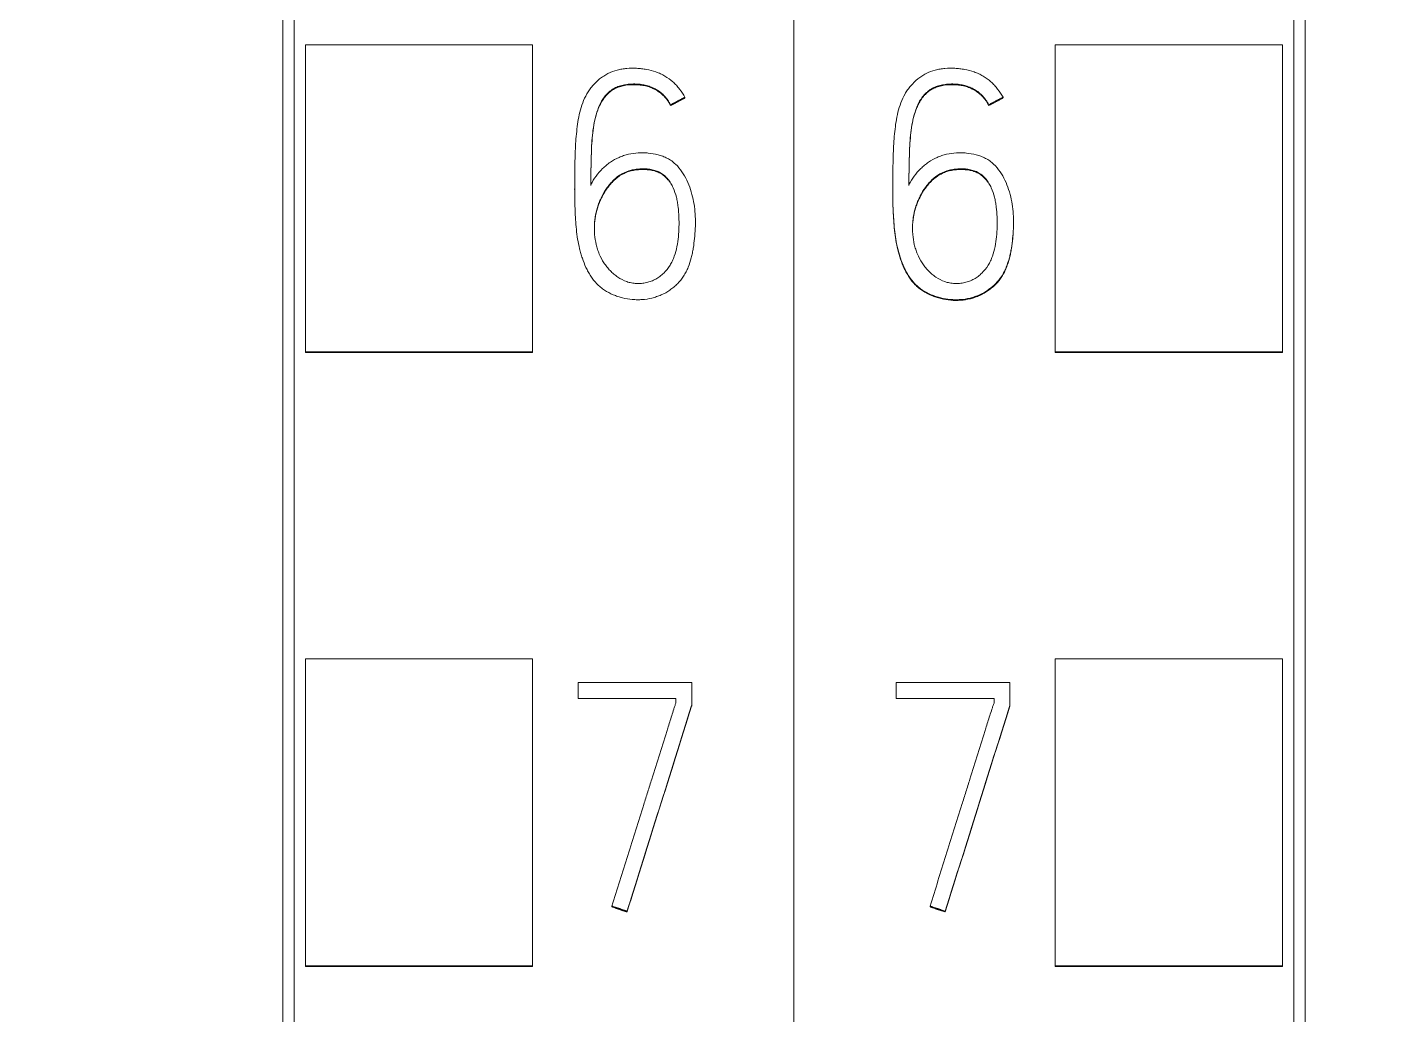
# Model space of a CAD drawing. Header units: millimetres. Extents: x 1359 to 3577, y 1336 to 3557.
# Drawn here: x 2864.22 to 2876.12, y 3219.21 to 3227.9 of the extents above; entities that cross this region are included whole.
import ezdxf

# ---------------------------------------------------------------- set-up
doc = ezdxf.new("R2010")
doc.units = ezdxf.units.MM
doc.set_wipeout_variables(frame=1)
doc.layers.add('000-PI-Oprema', color=30, linetype='Continuous', lineweight=5)

msp = doc.modelspace()

# ---------------------------------------------------------------- wipeouts: each hides what was drawn before it
msp.add_wipeout([(2836.171, 3330.083), (2870.971, 3330.083), (2870.971, 3183.083), (2836.171, 3183.083)])

# ---------------------------------------------------------------- next in the draw order: linework, layer by layer
at = {"layer": '000-PI-Oprema', "color": 0, "linetype": 'ByBlock', "lineweight": 0}
for p, q in [((2870.971, 3317.763), (2870.971, 3204.345)), ((2866.571, 3206.668), (2866.571, 3315.483)), ((2866.671, 3225.041), (2866.671, 3227.742)), ((2866.671, 3227.742), (2868.671, 3227.742)), ((2868.671, 3225.041), (2868.671, 3227.742)), ((2870.012, 3227.28), (2870.012, 3227.274)), ((2869.885, 3227.213), (2869.885, 3227.207)), ((2869.041, 3226.473), (2869.041, 3226.467)), ((2870.104, 3226.173), (2870.104, 3226.18)), ((2866.671, 3225.033), (2866.671, 3225.041)), ((2866.671, 3225.041), (2868.671, 3225.041)), ((2866.671, 3225.033), (2868.671, 3225.033)), ((2868.671, 3225.033), (2868.671, 3225.041)), ((2866.671, 3219.639), (2866.671, 3222.34)), ((2866.671, 3222.34), (2868.671, 3222.34)), ((2868.671, 3219.639), (2868.671, 3222.34)), ((2869.072, 3221.989), (2869.072, 3222.131)), ((2869.072, 3222.131), (2870.071, 3222.131)), ((2870.071, 3222.131), (2870.071, 3221.928)), ((2869.932, 3221.989), (2869.072, 3221.989)), ((2869.932, 3221.95), (2869.932, 3221.989)), ((2870.071, 3221.928), (2870.071, 3221.922)), ((2869.369, 3220.163), (2869.369, 3220.157)), ((2869.502, 3220.118), (2869.502, 3220.112)), ((2866.671, 3219.633), (2866.671, 3219.639)), ((2866.671, 3219.639), (2868.671, 3219.639)), ((2866.671, 3219.633), (2868.671, 3219.633)), ((2868.671, 3219.633), (2868.671, 3219.639))]:
    msp.add_line(p, q, dxfattribs=at)
for centre, major_axis, ratio, start_param, end_param in [((2882.113, 3197.972), (314.693, 1002.461), 0.017767, 1.552474, 1.55428), ((2881.848, 3198.477), (311.246, 991.457), 0.017574, 1.552664, 1.55449)]:
    msp.add_ellipse(centre, major_axis=major_axis, ratio=ratio, start_param=start_param, end_param=end_param, dxfattribs=at)
for points, knots in [([(2866.471, 3206.382), (2866.471, 3209.723), (2866.471, 3217.688), (2866.471, 3230.328), (2866.471, 3245.814), (2866.471, 3260.108), (2866.471, 3274.318), (2866.471, 3288.885), (2866.471, 3303.055), (2866.471, 3312.625), (2866.471, 3315.669)], [0, 0, 0, 0, 0.091483, 0.21812, 0.346206, 0.515858, 0.610111, 0.736264, 0.916066, 1, 1, 1, 1]), ([(2870.012, 3227.28), (2869.998, 3227.305), (2869.982, 3227.329), (2869.955, 3227.364), (2869.946, 3227.375), (2869.926, 3227.396), (2869.916, 3227.406), (2869.884, 3227.435), (2869.86, 3227.452), (2869.823, 3227.474), (2869.81, 3227.481), (2869.784, 3227.493), (2869.77, 3227.498), (2869.729, 3227.512), (2869.701, 3227.52), (2869.659, 3227.527), (2869.644, 3227.53), (2869.616, 3227.533), (2869.601, 3227.534), (2869.558, 3227.536), (2869.529, 3227.536), (2869.486, 3227.532), (2869.472, 3227.531), (2869.443, 3227.526), (2869.429, 3227.523), (2869.387, 3227.511), (2869.36, 3227.501), (2869.321, 3227.481), (2869.309, 3227.474), (2869.284, 3227.458), (2869.272, 3227.45), (2869.239, 3227.422), (2869.218, 3227.402), (2869.189, 3227.369), (2869.18, 3227.358), (2869.164, 3227.334), (2869.156, 3227.322), (2869.134, 3227.285), (2869.122, 3227.258), (2869.102, 3227.204), (2869.093, 3227.176), (2869.08, 3227.12), (2869.074, 3227.092), (2869.065, 3227.036), (2869.062, 3227.007), (2869.052, 3226.922), (2869.049, 3226.864), (2869.044, 3226.749), (2869.043, 3226.692), (2869.041, 3226.519), (2869.04, 3226.404), (2869.045, 3226.26), (2869.047, 3226.232), (2869.051, 3226.175), (2869.053, 3226.146), (2869.062, 3226.06), (2869.071, 3226.004), (2869.088, 3225.933), (2869.092, 3225.919), (2869.1, 3225.891), (2869.104, 3225.877), (2869.118, 3225.836), (2869.128, 3225.809), (2869.147, 3225.77), (2869.153, 3225.757), (2869.167, 3225.732), (2869.174, 3225.719), (2869.198, 3225.682), (2869.216, 3225.66), (2869.246, 3225.628), (2869.257, 3225.619), (2869.28, 3225.6), (2869.291, 3225.591), (2869.328, 3225.567), (2869.353, 3225.554), (2869.394, 3225.537), (2869.407, 3225.532), (2869.435, 3225.523), (2869.449, 3225.519), (2869.491, 3225.508), (2869.519, 3225.504), (2869.563, 3225.5), (2869.577, 3225.499), (2869.607, 3225.498), (2869.621, 3225.499), (2869.664, 3225.502), (2869.693, 3225.506), (2869.735, 3225.517), (2869.749, 3225.521), (2869.776, 3225.53), (2869.79, 3225.535), (2869.83, 3225.553), (2869.855, 3225.567), (2869.891, 3225.592), (2869.902, 3225.601), (2869.925, 3225.619), (2869.936, 3225.629), (2869.966, 3225.66), (2869.984, 3225.682), (2870.008, 3225.719), (2870.015, 3225.732), (2870.029, 3225.758), (2870.035, 3225.771), (2870.051, 3225.811), (2870.06, 3225.839), (2870.071, 3225.881), (2870.074, 3225.895), (2870.08, 3225.923), (2870.083, 3225.938), (2870.09, 3225.981), (2870.093, 3226.009), (2870.102, 3226.095), (2870.105, 3226.153), (2870.103, 3226.239), (2870.101, 3226.268), (2870.094, 3226.325), (2870.09, 3226.354), (2870.078, 3226.412), (2870.07, 3226.44), (2870.052, 3226.495), (2870.041, 3226.523), (2870.016, 3226.576), (2870.002, 3226.601), (2869.969, 3226.649), (2869.951, 3226.671), (2869.918, 3226.701), (2869.907, 3226.711), (2869.883, 3226.728), (2869.87, 3226.735), (2869.844, 3226.749), (2869.831, 3226.755), (2869.803, 3226.766), (2869.789, 3226.77), (2869.747, 3226.781), (2869.718, 3226.786), (2869.674, 3226.791), (2869.66, 3226.791), (2869.63, 3226.792), (2869.616, 3226.792), (2869.572, 3226.789), (2869.543, 3226.785), (2869.5, 3226.775), (2869.486, 3226.771), (2869.458, 3226.762), (2869.445, 3226.757), (2869.405, 3226.739), (2869.38, 3226.725), (2869.343, 3226.7), (2869.331, 3226.691), (2869.309, 3226.672), (2869.298, 3226.663), (2869.266, 3226.632), (2869.247, 3226.61), (2869.212, 3226.563), (2869.197, 3226.538), (2869.183, 3226.512)], [0, 0, 0, 0, 0.015625, 0.015625, 0.023437, 0.023437, 0.03125, 0.03125, 0.046875, 0.046875, 0.054687, 0.054687, 0.0625, 0.0625, 0.078125, 0.078125, 0.085937, 0.085937, 0.09375, 0.09375, 0.109375, 0.109375, 0.117187, 0.117187, 0.125, 0.125, 0.140625, 0.140625, 0.148437, 0.148437, 0.15625, 0.15625, 0.171875, 0.171875, 0.179687, 0.179687, 0.1875, 0.1875, 0.203125, 0.203125, 0.21875, 0.21875, 0.234375, 0.234375, 0.25, 0.25, 0.28125, 0.28125, 0.3125, 0.3125, 0.375, 0.375, 0.390625, 0.390625, 0.40625, 0.40625, 0.4375, 0.4375, 0.445312, 0.445312, 0.453125, 0.453125, 0.46875, 0.46875, 0.476562, 0.476562, 0.484375, 0.484375, 0.5, 0.5, 0.507812, 0.507812, 0.515625, 0.515625, 0.53125, 0.53125, 0.539062, 0.539062, 0.546875, 0.546875, 0.5625, 0.5625, 0.570312, 0.570312, 0.578125, 0.578125, 0.59375, 0.59375, 0.601562, 0.601562, 0.609375, 0.609375, 0.625, 0.625, 0.632812, 0.632812, 0.640625, 0.640625, 0.65625, 0.65625, 0.664062, 0.664062, 0.671875, 0.671875, 0.6875, 0.6875, 0.695312, 0.695312, 0.703125, 0.703125, 0.71875, 0.71875, 0.75, 0.75, 0.765625, 0.765625, 0.78125, 0.78125, 0.796875, 0.796875, 0.8125, 0.8125, 0.828125, 0.828125, 0.84375, 0.84375, 0.851562, 0.851562, 0.859375, 0.859375, 0.867187, 0.867187, 0.875, 0.875, 0.890625, 0.890625, 0.898437, 0.898437, 0.90625, 0.90625, 0.921875, 0.921875, 0.929687, 0.929687, 0.9375, 0.9375, 0.953125, 0.953125, 0.960937, 0.960937, 0.96875, 0.96875, 0.984375, 0.984375, 1, 1, 1, 1]), ([(2869.183, 3226.512), (2869.183, 3226.573), (2869.184, 3226.634), (2869.186, 3226.725), (2869.187, 3226.756), (2869.189, 3226.817), (2869.19, 3226.847), (2869.194, 3226.908), (2869.196, 3226.938), (2869.203, 3226.999), (2869.208, 3227.029), (2869.217, 3227.074), (2869.22, 3227.089), (2869.228, 3227.119), (2869.232, 3227.134), (2869.246, 3227.178), (2869.257, 3227.207), (2869.275, 3227.241), (2869.279, 3227.248), (2869.288, 3227.261), (2869.292, 3227.268), (2869.306, 3227.287), (2869.315, 3227.299), (2869.331, 3227.315), (2869.337, 3227.321), (2869.349, 3227.331), (2869.355, 3227.336), (2869.374, 3227.35), (2869.387, 3227.358), (2869.408, 3227.368), (2869.415, 3227.371), (2869.429, 3227.376), (2869.437, 3227.379), (2869.459, 3227.385), (2869.475, 3227.388), (2869.505, 3227.393), (2869.52, 3227.395), (2869.551, 3227.397), (2869.567, 3227.397), (2869.598, 3227.396), (2869.613, 3227.395), (2869.644, 3227.39), (2869.666, 3227.386), (2869.689, 3227.379), (2869.703, 3227.374), (2869.711, 3227.371), (2869.732, 3227.363), (2869.746, 3227.356), (2869.773, 3227.34), (2869.786, 3227.332), (2869.804, 3227.317), (2869.81, 3227.312), (2869.822, 3227.301), (2869.827, 3227.296), (2869.843, 3227.279), (2869.852, 3227.267), (2869.87, 3227.241), (2869.878, 3227.228), (2869.885, 3227.213)], [0, 0, 0, 0, 0.125, 0.125, 0.1875, 0.1875, 0.25, 0.25, 0.3125, 0.3125, 0.375, 0.375, 0.40625, 0.40625, 0.4375, 0.4375, 0.5, 0.5, 0.515625, 0.515625, 0.53125, 0.53125, 0.5625, 0.5625, 0.578125, 0.578125, 0.59375, 0.59375, 0.625, 0.625, 0.640625, 0.640625, 0.65625, 0.65625, 0.6875, 0.6875, 0.71875, 0.71875, 0.75, 0.75, 0.78125, 0.78125, 0.8125, 0.828125, 0.828125, 0.84375, 0.84375, 0.875, 0.875, 0.90625, 0.90625, 0.921875, 0.921875, 0.9375, 0.9375, 0.96875, 0.96875, 1, 1, 1, 1]), ([(2869.885, 3227.207), (2869.871, 3227.235), (2869.854, 3227.261), (2869.828, 3227.289), (2869.822, 3227.294), (2869.811, 3227.305), (2869.805, 3227.31), (2869.787, 3227.325), (2869.761, 3227.342), (2869.734, 3227.356), (2869.705, 3227.368), (2869.69, 3227.373), (2869.661, 3227.381), (2869.646, 3227.384), (2869.615, 3227.388), (2869.599, 3227.39), (2869.553, 3227.391), (2869.522, 3227.39), (2869.477, 3227.383), (2869.461, 3227.379), (2869.431, 3227.371), (2869.417, 3227.366), (2869.396, 3227.356), (2869.389, 3227.352), (2869.376, 3227.344), (2869.369, 3227.34), (2869.35, 3227.326), (2869.333, 3227.311), (2869.317, 3227.294), (2869.307, 3227.282), (2869.302, 3227.276), (2869.289, 3227.257), (2869.28, 3227.244), (2869.266, 3227.217), (2869.259, 3227.203), (2869.247, 3227.175), (2869.242, 3227.16), (2869.228, 3227.116), (2869.22, 3227.086), (2869.208, 3227.026), (2869.204, 3226.996), (2869.197, 3226.935), (2869.194, 3226.904), (2869.19, 3226.843), (2869.189, 3226.813), (2869.187, 3226.751), (2869.186, 3226.72), (2869.184, 3226.628), (2869.183, 3226.567), (2869.183, 3226.505)], [0, 0, 0, 0, 0.0625, 0.0625, 0.078125, 0.078125, 0.09375, 0.09375, 0.125, 0.15625, 0.15625, 0.1875, 0.1875, 0.21875, 0.21875, 0.25, 0.25, 0.3125, 0.3125, 0.34375, 0.34375, 0.375, 0.375, 0.390625, 0.390625, 0.40625, 0.40625, 0.4375, 0.453125, 0.453125, 0.46875, 0.46875, 0.5, 0.5, 0.53125, 0.53125, 0.5625, 0.5625, 0.625, 0.625, 0.6875, 0.6875, 0.75, 0.75, 0.8125, 0.8125, 0.875, 0.875, 1, 1, 1, 1]), ([(2869.456, 3226.606), (2869.482, 3226.62), (2869.509, 3226.631), (2869.552, 3226.641), (2869.566, 3226.644), (2869.596, 3226.648), (2869.625, 3226.651), (2869.654, 3226.65), (2869.684, 3226.649), (2869.698, 3226.647), (2869.728, 3226.642), (2869.742, 3226.638), (2869.77, 3226.629), (2869.784, 3226.623), (2869.809, 3226.609), (2869.821, 3226.601), (2869.843, 3226.581), (2869.853, 3226.57), (2869.872, 3226.548), (2869.88, 3226.535), (2869.895, 3226.51), (2869.902, 3226.497), (2869.92, 3226.457), (2869.929, 3226.429), (2869.94, 3226.387), (2869.943, 3226.372), (2869.948, 3226.343), (2869.95, 3226.329), (2869.956, 3226.285), (2869.957, 3226.256), (2869.96, 3226.198), (2869.96, 3226.169), (2869.958, 3226.082), (2869.953, 3226.024), (2869.936, 3225.937), (2869.928, 3225.908), (2869.913, 3225.867), (2869.908, 3225.853), (2869.895, 3225.827), (2869.888, 3225.814), (2869.865, 3225.776), (2869.847, 3225.754), (2869.82, 3225.728), (2869.815, 3225.723), (2869.804, 3225.713), (2869.798, 3225.709), (2869.78, 3225.695), (2869.768, 3225.688), (2869.743, 3225.673), (2869.729, 3225.667), (2869.702, 3225.657), (2869.673, 3225.648), (2869.644, 3225.644), (2869.615, 3225.641), (2869.6, 3225.641), (2869.571, 3225.642), (2869.556, 3225.644), (2869.527, 3225.649), (2869.513, 3225.653), (2869.471, 3225.668), (2869.445, 3225.681), (2869.408, 3225.706), (2869.397, 3225.715), (2869.374, 3225.734), (2869.353, 3225.754), (2869.334, 3225.776), (2869.315, 3225.799), (2869.307, 3225.811), (2869.282, 3225.848), (2869.269, 3225.874), (2869.252, 3225.914), (2869.247, 3225.928), (2869.238, 3225.956), (2869.234, 3225.97), (2869.224, 3226.013), (2869.219, 3226.042), (2869.216, 3226.086), (2869.215, 3226.1), (2869.214, 3226.13), (2869.215, 3226.144), (2869.217, 3226.188), (2869.22, 3226.217), (2869.231, 3226.275), (2869.239, 3226.303), (2869.253, 3226.345), (2869.258, 3226.358), (2869.27, 3226.385), (2869.276, 3226.399), (2869.296, 3226.438), (2869.311, 3226.462), (2869.337, 3226.498), (2869.346, 3226.509), (2869.365, 3226.532), (2869.375, 3226.542), (2869.407, 3226.573), (2869.43, 3226.591), (2869.456, 3226.606)], [0, 0, 0, 0, 0.03125, 0.03125, 0.046875, 0.046875, 0.0625, 0.078125, 0.078125, 0.09375, 0.09375, 0.109375, 0.109375, 0.125, 0.125, 0.140625, 0.140625, 0.15625, 0.15625, 0.171875, 0.171875, 0.1875, 0.1875, 0.21875, 0.21875, 0.234375, 0.234375, 0.25, 0.25, 0.28125, 0.28125, 0.3125, 0.3125, 0.375, 0.375, 0.40625, 0.40625, 0.421875, 0.421875, 0.4375, 0.4375, 0.46875, 0.46875, 0.476562, 0.476562, 0.484375, 0.484375, 0.5, 0.5, 0.515625, 0.515625, 0.53125, 0.546875, 0.546875, 0.5625, 0.5625, 0.578125, 0.578125, 0.59375, 0.59375, 0.625, 0.625, 0.640625, 0.640625, 0.65625, 0.671875, 0.671875, 0.6875, 0.6875, 0.71875, 0.71875, 0.734375, 0.734375, 0.75, 0.75, 0.78125, 0.78125, 0.796875, 0.796875, 0.8125, 0.8125, 0.84375, 0.84375, 0.875, 0.875, 0.890625, 0.890625, 0.90625, 0.90625, 0.9375, 0.9375, 0.953125, 0.953125, 0.96875, 0.96875, 1, 1, 1, 1]), ([(2869.877, 3226.534), (2869.872, 3226.541), (2869.867, 3226.548), (2869.852, 3226.565), (2869.842, 3226.576), (2869.826, 3226.59), (2869.82, 3226.595), (2869.808, 3226.603), (2869.801, 3226.607), (2869.782, 3226.618), (2869.769, 3226.623), (2869.741, 3226.633), (2869.726, 3226.636), (2869.698, 3226.641), (2869.683, 3226.643), (2869.654, 3226.644), (2869.639, 3226.644), (2869.595, 3226.643), (2869.566, 3226.639), (2869.523, 3226.628), (2869.509, 3226.624), (2869.489, 3226.616), (2869.482, 3226.613), (2869.469, 3226.606), (2869.462, 3226.603), (2869.456, 3226.599)], [0, 0, 0, 0, 0.053658, 0.053658, 0.148292, 0.148292, 0.195609, 0.195609, 0.242926, 0.242926, 0.33756, 0.33756, 0.432195, 0.432195, 0.526829, 0.526829, 0.621463, 0.621463, 0.810732, 0.810732, 0.905366, 0.905366, 0.952683, 0.952683, 1, 1, 1, 1]), ([(2869.456, 3226.599), (2869.43, 3226.585), (2869.407, 3226.567), (2869.375, 3226.536), (2869.365, 3226.526), (2869.346, 3226.503), (2869.337, 3226.492), (2869.311, 3226.456), (2869.296, 3226.431), (2869.276, 3226.392), (2869.27, 3226.379), (2869.258, 3226.352), (2869.253, 3226.338), (2869.239, 3226.297), (2869.231, 3226.268), (2869.223, 3226.225), (2869.221, 3226.211), (2869.217, 3226.182), (2869.216, 3226.167), (2869.215, 3226.142), (2869.215, 3226.131), (2869.215, 3226.12)], [0, 0, 0, 0, 0.157109, 0.157109, 0.235664, 0.235664, 0.314218, 0.314218, 0.471328, 0.471328, 0.549882, 0.549882, 0.628437, 0.628437, 0.785546, 0.785546, 0.864101, 0.864101, 0.942655, 0.942655, 1, 1, 1, 1]), ([(2869.369, 3220.163), (2869.416, 3220.312), (2869.462, 3220.461), (2869.533, 3220.684), (2869.556, 3220.759), (2869.602, 3220.908), (2869.625, 3220.983), (2869.661, 3221.094), (2869.673, 3221.131), (2869.696, 3221.206), (2869.708, 3221.243), (2869.743, 3221.355), (2869.766, 3221.429), (2869.813, 3221.578), (2869.836, 3221.653), (2869.872, 3221.765), (2869.883, 3221.802), (2869.901, 3221.858), (2869.907, 3221.876), (2869.916, 3221.904), (2869.919, 3221.913), (2869.925, 3221.932), (2869.928, 3221.941), (2869.932, 3221.95)], [0, 0, 0, 0, 0.25, 0.25, 0.375, 0.375, 0.5, 0.5, 0.5625, 0.5625, 0.625, 0.625, 0.75, 0.75, 0.875, 0.875, 0.9375, 0.9375, 0.96875, 0.96875, 0.984375, 0.984375, 1, 1, 1, 1])]:
    msp.add_open_spline(points, degree=3, knots=knots, dxfattribs=at)
for points, weights in [([(2869.885, 3227.213), (2869.949, 3227.247), (2870.012, 3227.28)], [0.499999836984, 0.500000163016, 0.499999836984]), ([(2870.012, 3227.274), (2869.949, 3227.241), (2869.885, 3227.207)], [0.500000111379, 0.499999888621, 0.500000111379]), ([(2869.502, 3220.118), (2869.435, 3220.141), (2869.369, 3220.163)], [0.500000361581, 0.499999638419, 0.500000361581]), ([(2869.369, 3220.157), (2869.435, 3220.134), (2869.502, 3220.112)], [0.500000013202, 0.499999986798, 0.500000013202])]:
    msp.add_rational_spline(points, weights, degree=2, dxfattribs=at)

# ---------------------------------------------------------------- next in the draw order: wipeouts: each hides what was drawn before it
msp.add_wipeout([(2870.971, 3330.083), (2905.771, 3330.083), (2905.771, 3183.083), (2870.971, 3183.083)])

# ---------------------------------------------------------------- next in the draw order: linework, layer by layer
for p, q in [((2870.971, 3317.763), (2870.971, 3204.345)), ((2875.371, 3315.483), (2875.371, 3206.668)), ((2873.271, 3225.041), (2873.271, 3227.742)), ((2875.271, 3227.742), (2873.271, 3227.742)), ((2875.271, 3225.041), (2875.271, 3227.742)), ((2872.812, 3227.28), (2872.812, 3227.274)), ((2872.685, 3227.213), (2872.685, 3227.207)), ((2871.841, 3226.473), (2871.841, 3226.467)), ((2872.904, 3226.173), (2872.904, 3226.18)), ((2873.271, 3225.033), (2873.271, 3225.041)), ((2875.271, 3225.041), (2873.271, 3225.041)), ((2875.271, 3225.033), (2873.271, 3225.033)), ((2875.271, 3225.033), (2875.271, 3225.041)), ((2873.271, 3219.639), (2873.271, 3222.34)), ((2875.271, 3222.34), (2873.271, 3222.34)), ((2875.271, 3219.639), (2875.271, 3222.34)), ((2871.872, 3221.989), (2871.872, 3222.131)), ((2871.872, 3222.131), (2872.871, 3222.131)), ((2872.871, 3222.131), (2872.871, 3221.928)), ((2872.732, 3221.989), (2871.872, 3221.989)), ((2872.732, 3221.95), (2872.732, 3221.989)), ((2872.871, 3221.928), (2872.871, 3221.922)), ((2872.169, 3220.163), (2872.169, 3220.157)), ((2872.302, 3220.118), (2872.302, 3220.112)), ((2875.271, 3219.639), (2873.271, 3219.639)), ((2873.271, 3219.633), (2873.271, 3219.639)), ((2875.271, 3219.633), (2873.271, 3219.633)), ((2875.271, 3219.633), (2875.271, 3219.639))]:
    msp.add_line(p, q, dxfattribs=at)
for centre, major_axis, ratio, start_param, end_param in [((2884.843, 3198.104), (313.796, 999.598), 0.017716, 1.552522, 1.554333), ((2884.853, 3198.095), (313.87, 999.835), 0.017722, 1.552527, 1.554337)]:
    msp.add_ellipse(centre, major_axis=major_axis, ratio=ratio, start_param=start_param, end_param=end_param, dxfattribs=at)
for points, knots in [([(2875.471, 3315.669), (2875.471, 3312.625), (2875.471, 3303.055), (2875.471, 3288.885), (2875.471, 3274.318), (2875.471, 3260.108), (2875.471, 3245.814), (2875.471, 3230.328), (2875.471, 3217.688), (2875.471, 3209.723), (2875.471, 3206.382)], [0, 0, 0, 0, 0.083934, 0.263736, 0.389889, 0.484142, 0.653794, 0.78188, 0.908517, 1, 1, 1, 1]), ([(2872.812, 3227.28), (2872.798, 3227.305), (2872.782, 3227.329), (2872.755, 3227.364), (2872.746, 3227.375), (2872.726, 3227.396), (2872.716, 3227.406), (2872.684, 3227.435), (2872.66, 3227.452), (2872.623, 3227.474), (2872.61, 3227.481), (2872.584, 3227.493), (2872.57, 3227.498), (2872.529, 3227.512), (2872.501, 3227.52), (2872.459, 3227.527), (2872.444, 3227.53), (2872.416, 3227.533), (2872.401, 3227.534), (2872.358, 3227.536), (2872.329, 3227.536), (2872.286, 3227.532), (2872.272, 3227.531), (2872.243, 3227.526), (2872.229, 3227.523), (2872.187, 3227.511), (2872.16, 3227.501), (2872.121, 3227.481), (2872.109, 3227.474), (2872.084, 3227.458), (2872.072, 3227.45), (2872.039, 3227.422), (2872.018, 3227.402), (2871.989, 3227.369), (2871.98, 3227.358), (2871.964, 3227.334), (2871.956, 3227.322), (2871.934, 3227.285), (2871.922, 3227.258), (2871.902, 3227.204), (2871.893, 3227.176), (2871.88, 3227.12), (2871.874, 3227.092), (2871.865, 3227.036), (2871.862, 3227.007), (2871.852, 3226.922), (2871.849, 3226.864), (2871.844, 3226.749), (2871.843, 3226.692), (2871.841, 3226.519), (2871.84, 3226.404), (2871.845, 3226.26), (2871.847, 3226.232), (2871.851, 3226.175), (2871.853, 3226.146), (2871.862, 3226.06), (2871.871, 3226.004), (2871.888, 3225.933), (2871.892, 3225.919), (2871.9, 3225.891), (2871.904, 3225.877), (2871.918, 3225.836), (2871.928, 3225.809), (2871.947, 3225.77), (2871.953, 3225.757), (2871.967, 3225.732), (2871.974, 3225.719), (2871.998, 3225.682), (2872.016, 3225.66), (2872.046, 3225.628), (2872.057, 3225.619), (2872.08, 3225.6), (2872.091, 3225.591), (2872.128, 3225.567), (2872.153, 3225.554), (2872.194, 3225.537), (2872.207, 3225.532), (2872.235, 3225.523), (2872.249, 3225.519), (2872.291, 3225.508), (2872.319, 3225.504), (2872.363, 3225.5), (2872.377, 3225.499), (2872.407, 3225.498), (2872.421, 3225.499), (2872.464, 3225.502), (2872.493, 3225.506), (2872.535, 3225.517), (2872.549, 3225.521), (2872.576, 3225.53), (2872.59, 3225.535), (2872.63, 3225.553), (2872.655, 3225.567), (2872.691, 3225.592), (2872.702, 3225.601), (2872.725, 3225.619), (2872.736, 3225.629), (2872.766, 3225.66), (2872.784, 3225.682), (2872.808, 3225.719), (2872.815, 3225.732), (2872.829, 3225.758), (2872.835, 3225.771), (2872.851, 3225.811), (2872.86, 3225.839), (2872.871, 3225.881), (2872.874, 3225.895), (2872.88, 3225.923), (2872.883, 3225.938), (2872.89, 3225.981), (2872.893, 3226.009), (2872.902, 3226.095), (2872.905, 3226.153), (2872.903, 3226.239), (2872.901, 3226.268), (2872.894, 3226.325), (2872.89, 3226.354), (2872.878, 3226.412), (2872.87, 3226.44), (2872.852, 3226.495), (2872.841, 3226.523), (2872.816, 3226.576), (2872.802, 3226.601), (2872.769, 3226.649), (2872.751, 3226.671), (2872.718, 3226.701), (2872.707, 3226.711), (2872.683, 3226.728), (2872.67, 3226.735), (2872.644, 3226.749), (2872.631, 3226.755), (2872.603, 3226.766), (2872.589, 3226.77), (2872.547, 3226.781), (2872.518, 3226.786), (2872.474, 3226.791), (2872.46, 3226.791), (2872.43, 3226.792), (2872.416, 3226.792), (2872.372, 3226.789), (2872.343, 3226.785), (2872.3, 3226.775), (2872.286, 3226.771), (2872.258, 3226.762), (2872.245, 3226.757), (2872.205, 3226.739), (2872.18, 3226.725), (2872.143, 3226.7), (2872.131, 3226.691), (2872.109, 3226.672), (2872.098, 3226.663), (2872.066, 3226.632), (2872.047, 3226.61), (2872.012, 3226.563), (2871.997, 3226.538), (2871.983, 3226.512)], [0, 0, 0, 0, 0.015625, 0.015625, 0.023438, 0.023438, 0.03125, 0.03125, 0.046875, 0.046875, 0.054688, 0.054688, 0.0625, 0.0625, 0.078125, 0.078125, 0.085938, 0.085938, 0.09375, 0.09375, 0.109375, 0.109375, 0.117188, 0.117188, 0.125, 0.125, 0.140625, 0.140625, 0.148438, 0.148438, 0.15625, 0.15625, 0.171875, 0.171875, 0.179688, 0.179688, 0.1875, 0.1875, 0.203125, 0.203125, 0.21875, 0.21875, 0.234375, 0.234375, 0.25, 0.25, 0.28125, 0.28125, 0.3125, 0.3125, 0.375, 0.375, 0.390625, 0.390625, 0.40625, 0.40625, 0.4375, 0.4375, 0.445313, 0.445313, 0.453125, 0.453125, 0.46875, 0.46875, 0.476563, 0.476563, 0.484375, 0.484375, 0.5, 0.5, 0.507813, 0.507813, 0.515625, 0.515625, 0.53125, 0.53125, 0.539063, 0.539063, 0.546875, 0.546875, 0.5625, 0.5625, 0.570313, 0.570313, 0.578125, 0.578125, 0.59375, 0.59375, 0.601563, 0.601563, 0.609375, 0.609375, 0.625, 0.625, 0.632813, 0.632813, 0.640625, 0.640625, 0.65625, 0.65625, 0.664063, 0.664063, 0.671875, 0.671875, 0.6875, 0.6875, 0.695313, 0.695313, 0.703125, 0.703125, 0.71875, 0.71875, 0.75, 0.75, 0.765625, 0.765625, 0.78125, 0.78125, 0.796875, 0.796875, 0.8125, 0.8125, 0.828125, 0.828125, 0.84375, 0.84375, 0.851563, 0.851563, 0.859375, 0.859375, 0.867188, 0.867188, 0.875, 0.875, 0.890625, 0.890625, 0.898438, 0.898438, 0.90625, 0.90625, 0.921875, 0.921875, 0.929688, 0.929688, 0.9375, 0.9375, 0.953125, 0.953125, 0.960938, 0.960938, 0.96875, 0.96875, 0.984375, 0.984375, 1, 1, 1, 1]), ([(2871.983, 3226.512), (2871.983, 3226.573), (2871.984, 3226.634), (2871.986, 3226.725), (2871.987, 3226.756), (2871.989, 3226.817), (2871.99, 3226.847), (2871.994, 3226.908), (2871.996, 3226.938), (2872.003, 3226.999), (2872.008, 3227.029), (2872.017, 3227.074), (2872.02, 3227.089), (2872.028, 3227.119), (2872.032, 3227.134), (2872.046, 3227.178), (2872.057, 3227.207), (2872.075, 3227.241), (2872.079, 3227.248), (2872.088, 3227.261), (2872.092, 3227.268), (2872.106, 3227.287), (2872.115, 3227.299), (2872.131, 3227.315), (2872.137, 3227.321), (2872.149, 3227.331), (2872.155, 3227.336), (2872.174, 3227.35), (2872.187, 3227.358), (2872.208, 3227.368), (2872.215, 3227.371), (2872.229, 3227.376), (2872.237, 3227.379), (2872.259, 3227.385), (2872.275, 3227.388), (2872.305, 3227.393), (2872.32, 3227.395), (2872.351, 3227.397), (2872.367, 3227.397), (2872.398, 3227.396), (2872.413, 3227.395), (2872.444, 3227.39), (2872.466, 3227.386), (2872.489, 3227.379), (2872.503, 3227.374), (2872.511, 3227.371), (2872.532, 3227.363), (2872.546, 3227.356), (2872.573, 3227.34), (2872.586, 3227.332), (2872.604, 3227.317), (2872.61, 3227.312), (2872.622, 3227.301), (2872.627, 3227.296), (2872.643, 3227.279), (2872.652, 3227.267), (2872.67, 3227.241), (2872.678, 3227.228), (2872.685, 3227.213)], [0, 0, 0, 0, 0.125, 0.125, 0.1875, 0.1875, 0.25, 0.25, 0.3125, 0.3125, 0.375, 0.375, 0.40625, 0.40625, 0.4375, 0.4375, 0.5, 0.5, 0.515625, 0.515625, 0.53125, 0.53125, 0.5625, 0.5625, 0.578125, 0.578125, 0.59375, 0.59375, 0.625, 0.625, 0.640625, 0.640625, 0.65625, 0.65625, 0.6875, 0.6875, 0.71875, 0.71875, 0.75, 0.75, 0.78125, 0.78125, 0.8125, 0.828125, 0.828125, 0.84375, 0.84375, 0.875, 0.875, 0.90625, 0.90625, 0.921875, 0.921875, 0.9375, 0.9375, 0.96875, 0.96875, 1, 1, 1, 1]), ([(2872.685, 3227.207), (2872.671, 3227.235), (2872.654, 3227.261), (2872.628, 3227.289), (2872.622, 3227.294), (2872.611, 3227.305), (2872.605, 3227.31), (2872.587, 3227.325), (2872.561, 3227.342), (2872.534, 3227.356), (2872.505, 3227.368), (2872.49, 3227.373), (2872.461, 3227.381), (2872.446, 3227.384), (2872.415, 3227.388), (2872.399, 3227.39), (2872.353, 3227.391), (2872.322, 3227.39), (2872.277, 3227.383), (2872.261, 3227.379), (2872.231, 3227.371), (2872.217, 3227.366), (2872.196, 3227.356), (2872.189, 3227.352), (2872.176, 3227.344), (2872.169, 3227.34), (2872.15, 3227.326), (2872.133, 3227.311), (2872.117, 3227.294), (2872.107, 3227.282), (2872.102, 3227.276), (2872.089, 3227.257), (2872.08, 3227.244), (2872.066, 3227.217), (2872.059, 3227.203), (2872.047, 3227.175), (2872.042, 3227.16), (2872.028, 3227.116), (2872.02, 3227.086), (2872.008, 3227.026), (2872.004, 3226.996), (2871.997, 3226.935), (2871.994, 3226.904), (2871.99, 3226.843), (2871.989, 3226.813), (2871.987, 3226.751), (2871.986, 3226.72), (2871.984, 3226.628), (2871.983, 3226.567), (2871.983, 3226.505)], [0, 0, 0, 0, 0.0625, 0.0625, 0.078125, 0.078125, 0.09375, 0.09375, 0.125, 0.15625, 0.15625, 0.1875, 0.1875, 0.21875, 0.21875, 0.25, 0.25, 0.3125, 0.3125, 0.34375, 0.34375, 0.375, 0.375, 0.390625, 0.390625, 0.40625, 0.40625, 0.4375, 0.453125, 0.453125, 0.46875, 0.46875, 0.5, 0.5, 0.53125, 0.53125, 0.5625, 0.5625, 0.625, 0.625, 0.6875, 0.6875, 0.75, 0.75, 0.8125, 0.8125, 0.875, 0.875, 1, 1, 1, 1]), ([(2872.256, 3226.606), (2872.282, 3226.62), (2872.309, 3226.631), (2872.352, 3226.641), (2872.366, 3226.644), (2872.396, 3226.648), (2872.425, 3226.651), (2872.454, 3226.65), (2872.484, 3226.649), (2872.498, 3226.647), (2872.528, 3226.642), (2872.542, 3226.638), (2872.57, 3226.629), (2872.584, 3226.623), (2872.609, 3226.609), (2872.621, 3226.601), (2872.643, 3226.581), (2872.653, 3226.57), (2872.672, 3226.548), (2872.68, 3226.535), (2872.695, 3226.51), (2872.702, 3226.497), (2872.72, 3226.457), (2872.729, 3226.429), (2872.74, 3226.387), (2872.743, 3226.372), (2872.748, 3226.343), (2872.75, 3226.329), (2872.756, 3226.285), (2872.757, 3226.256), (2872.76, 3226.198), (2872.76, 3226.169), (2872.758, 3226.082), (2872.753, 3226.024), (2872.736, 3225.937), (2872.728, 3225.908), (2872.713, 3225.867), (2872.708, 3225.853), (2872.695, 3225.827), (2872.688, 3225.814), (2872.665, 3225.776), (2872.647, 3225.754), (2872.62, 3225.728), (2872.615, 3225.723), (2872.604, 3225.713), (2872.598, 3225.709), (2872.58, 3225.695), (2872.568, 3225.688), (2872.543, 3225.673), (2872.529, 3225.667), (2872.502, 3225.657), (2872.473, 3225.648), (2872.444, 3225.644), (2872.415, 3225.641), (2872.4, 3225.641), (2872.371, 3225.642), (2872.356, 3225.644), (2872.327, 3225.649), (2872.313, 3225.653), (2872.271, 3225.668), (2872.245, 3225.681), (2872.208, 3225.706), (2872.197, 3225.715), (2872.174, 3225.734), (2872.153, 3225.754), (2872.134, 3225.776), (2872.115, 3225.799), (2872.107, 3225.811), (2872.082, 3225.848), (2872.069, 3225.874), (2872.052, 3225.914), (2872.047, 3225.928), (2872.038, 3225.956), (2872.034, 3225.97), (2872.024, 3226.013), (2872.019, 3226.042), (2872.016, 3226.086), (2872.015, 3226.1), (2872.014, 3226.13), (2872.015, 3226.144), (2872.017, 3226.188), (2872.02, 3226.217), (2872.031, 3226.275), (2872.039, 3226.303), (2872.053, 3226.345), (2872.058, 3226.358), (2872.07, 3226.385), (2872.076, 3226.399), (2872.096, 3226.438), (2872.111, 3226.462), (2872.137, 3226.498), (2872.146, 3226.509), (2872.165, 3226.532), (2872.175, 3226.542), (2872.207, 3226.573), (2872.23, 3226.591), (2872.256, 3226.606)], [0, 0, 0, 0, 0.03125, 0.03125, 0.046875, 0.046875, 0.0625, 0.078125, 0.078125, 0.09375, 0.09375, 0.109375, 0.109375, 0.125, 0.125, 0.140625, 0.140625, 0.15625, 0.15625, 0.171875, 0.171875, 0.1875, 0.1875, 0.21875, 0.21875, 0.234375, 0.234375, 0.25, 0.25, 0.28125, 0.28125, 0.3125, 0.3125, 0.375, 0.375, 0.40625, 0.40625, 0.421875, 0.421875, 0.4375, 0.4375, 0.46875, 0.46875, 0.476563, 0.476563, 0.484375, 0.484375, 0.5, 0.5, 0.515625, 0.515625, 0.53125, 0.546875, 0.546875, 0.5625, 0.5625, 0.578125, 0.578125, 0.59375, 0.59375, 0.625, 0.625, 0.640625, 0.640625, 0.65625, 0.671875, 0.671875, 0.6875, 0.6875, 0.71875, 0.71875, 0.734375, 0.734375, 0.75, 0.75, 0.78125, 0.78125, 0.796875, 0.796875, 0.8125, 0.8125, 0.84375, 0.84375, 0.875, 0.875, 0.890625, 0.890625, 0.90625, 0.90625, 0.9375, 0.9375, 0.953125, 0.953125, 0.96875, 0.96875, 1, 1, 1, 1]), ([(2872.677, 3226.534), (2872.672, 3226.541), (2872.667, 3226.548), (2872.652, 3226.565), (2872.642, 3226.576), (2872.626, 3226.59), (2872.62, 3226.595), (2872.608, 3226.603), (2872.601, 3226.607), (2872.582, 3226.618), (2872.569, 3226.623), (2872.541, 3226.633), (2872.526, 3226.636), (2872.498, 3226.641), (2872.483, 3226.643), (2872.454, 3226.644), (2872.439, 3226.644), (2872.395, 3226.643), (2872.366, 3226.639), (2872.323, 3226.628), (2872.309, 3226.624), (2872.289, 3226.616), (2872.282, 3226.613), (2872.269, 3226.606), (2872.262, 3226.603), (2872.256, 3226.599)], [0, 0, 0, 0, 0.053658, 0.053658, 0.148292, 0.148292, 0.195609, 0.195609, 0.242926, 0.242926, 0.33756, 0.33756, 0.432195, 0.432195, 0.526829, 0.526829, 0.621463, 0.621463, 0.810732, 0.810732, 0.905366, 0.905366, 0.952683, 0.952683, 1, 1, 1, 1]), ([(2872.256, 3226.599), (2872.23, 3226.585), (2872.207, 3226.567), (2872.175, 3226.536), (2872.165, 3226.526), (2872.146, 3226.503), (2872.137, 3226.492), (2872.111, 3226.456), (2872.096, 3226.431), (2872.076, 3226.392), (2872.07, 3226.379), (2872.058, 3226.352), (2872.053, 3226.338), (2872.039, 3226.297), (2872.031, 3226.268), (2872.023, 3226.225), (2872.021, 3226.211), (2872.017, 3226.182), (2872.016, 3226.167), (2872.015, 3226.142), (2872.015, 3226.131), (2872.015, 3226.12)], [0, 0, 0, 0, 0.157109, 0.157109, 0.235664, 0.235664, 0.314218, 0.314218, 0.471328, 0.471328, 0.549882, 0.549882, 0.628437, 0.628437, 0.785546, 0.785546, 0.864101, 0.864101, 0.942655, 0.942655, 1, 1, 1, 1]), ([(2872.904, 3226.174), (2872.904, 3226.128), (2872.901, 3226.082), (2872.894, 3226.007), (2872.89, 3225.978), (2872.883, 3225.935), (2872.881, 3225.921), (2872.875, 3225.892), (2872.872, 3225.878), (2872.861, 3225.836), (2872.852, 3225.808), (2872.836, 3225.768), (2872.83, 3225.754), (2872.817, 3225.728), (2872.81, 3225.716), (2872.786, 3225.679), (2872.768, 3225.656), (2872.738, 3225.625), (2872.727, 3225.615), (2872.705, 3225.597), (2872.693, 3225.588), (2872.658, 3225.563), (2872.632, 3225.548), (2872.593, 3225.53), (2872.579, 3225.525), (2872.551, 3225.515), (2872.538, 3225.511), (2872.495, 3225.5), (2872.467, 3225.496), (2872.423, 3225.493), (2872.409, 3225.492), (2872.379, 3225.493), (2872.365, 3225.493), (2872.322, 3225.497), (2872.293, 3225.502), (2872.251, 3225.512), (2872.236, 3225.516), (2872.209, 3225.525), (2872.195, 3225.53), (2872.155, 3225.547), (2872.13, 3225.56), (2872.1, 3225.58), (2872.094, 3225.584), (2872.082, 3225.592), (2872.076, 3225.597), (2872.059, 3225.611), (2872.048, 3225.621), (2872.018, 3225.651), (2872, 3225.674), (2871.976, 3225.71), (2871.968, 3225.723), (2871.954, 3225.748), (2871.948, 3225.761), (2871.929, 3225.801), (2871.919, 3225.828), (2871.9, 3225.882), (2871.892, 3225.91), (2871.878, 3225.967), (2871.873, 3225.995), (2871.863, 3226.052), (2871.856, 3226.109), (2871.851, 3226.166), (2871.847, 3226.224), (2871.845, 3226.253), (2871.842, 3226.343), (2871.841, 3226.405), (2871.841, 3226.467)], [0, 0, 0, 0, 0.061997, 0.061997, 0.100843, 0.100843, 0.120266, 0.120266, 0.139688, 0.139688, 0.178534, 0.178534, 0.197957, 0.197957, 0.217379, 0.217379, 0.256225, 0.256225, 0.275648, 0.275648, 0.295071, 0.295071, 0.333916, 0.333916, 0.353339, 0.353339, 0.372762, 0.372762, 0.411607, 0.411607, 0.43103, 0.43103, 0.450453, 0.450453, 0.489298, 0.489298, 0.508721, 0.508721, 0.528144, 0.528144, 0.566989, 0.566989, 0.5767, 0.5767, 0.586412, 0.586412, 0.605835, 0.605835, 0.64468, 0.64468, 0.664103, 0.664103, 0.683526, 0.683526, 0.722371, 0.722371, 0.761217, 0.761217, 0.800062, 0.800062, 0.838908, 0.877753, 0.877753, 0.916599, 0.916599, 1, 1, 1, 1]), ([(2872.169, 3220.163), (2872.216, 3220.312), (2872.262, 3220.461), (2872.333, 3220.684), (2872.356, 3220.759), (2872.402, 3220.908), (2872.425, 3220.983), (2872.461, 3221.094), (2872.473, 3221.131), (2872.496, 3221.206), (2872.508, 3221.243), (2872.543, 3221.355), (2872.566, 3221.429), (2872.613, 3221.578), (2872.636, 3221.653), (2872.672, 3221.765), (2872.683, 3221.802), (2872.701, 3221.858), (2872.707, 3221.876), (2872.716, 3221.904), (2872.719, 3221.913), (2872.725, 3221.932), (2872.728, 3221.941), (2872.732, 3221.95)], [0, 0, 0, 0, 0.25, 0.25, 0.375, 0.375, 0.5, 0.5, 0.5625, 0.5625, 0.625, 0.625, 0.75, 0.75, 0.875, 0.875, 0.9375, 0.9375, 0.96875, 0.96875, 0.984375, 0.984375, 1, 1, 1, 1])]:
    msp.add_open_spline(points, degree=3, knots=knots, dxfattribs=at)
for points, weights in [([(2872.685, 3227.213), (2872.749, 3227.247), (2872.812, 3227.28)], [0.499999757695, 0.500000242305, 0.499999757695]), ([(2872.812, 3227.274), (2872.749, 3227.241), (2872.685, 3227.207)], [0.500000044612, 0.499999955388, 0.500000044612]), ([(2872.302, 3220.118), (2872.235, 3220.141), (2872.169, 3220.163)], [0.500000215359, 0.499999784641, 0.500000215359]), ([(2872.169, 3220.157), (2872.235, 3220.134), (2872.302, 3220.112)], [0.499999929207, 0.500000070793, 0.499999929207])]:
    msp.add_rational_spline(points, weights, degree=2, dxfattribs=at)

doc.saveas('drawing.dxf')
